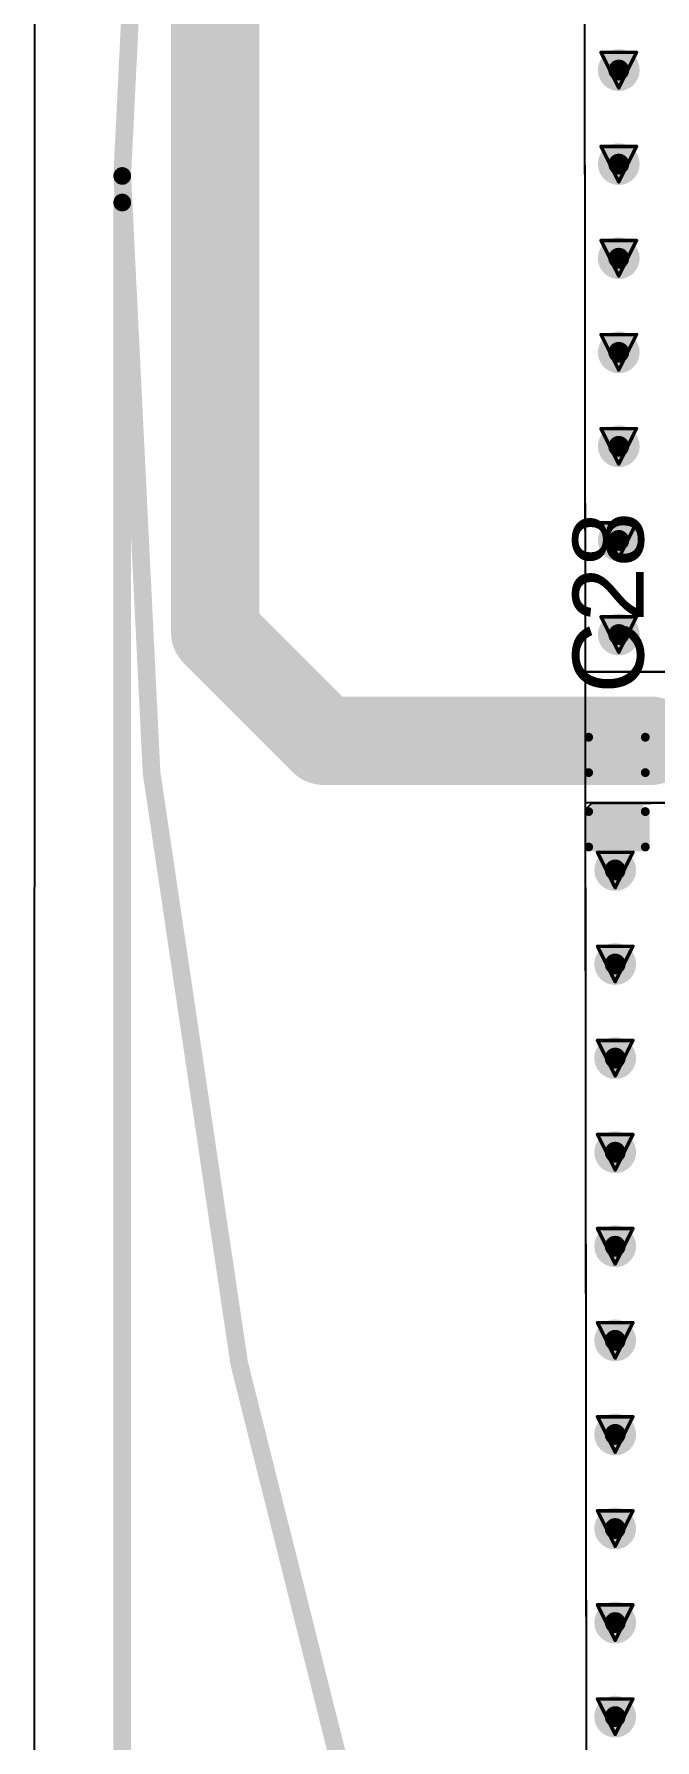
# Model space of a CAD drawing. Header units: inches. Extents: x -89 to 406, y -87 to 102.
# Drawn here: x -88.58 to -79.67, y -22.44 to 2.04 of the extents above; entities that cross this region are included whole.
import ezdxf

# ---------------------------------------------------------------- set-up
doc = ezdxf.new("R2010")
doc.units = ezdxf.units.IN
for name, color, linetype in [('Board_Outline', 56, 'Continuous'), ('Bottom Layer', 5, 'Continuous'), ('Dimension', 6, 'Continuous'), ('Drill Drawing', 1, 'Continuous'), ('Multi-Layer', 9, 'Continuous'), ('Top Layer', 1, 'Continuous'), ('Top Overlay', 2, 'Continuous'), ('Top Paste', 8, 'Continuous'), ('Top Solder', 216, 'Continuous'), ('Via Holes', 16, 'Continuous')]:
    doc.layers.add(name, color=color, linetype=linetype)
doc.styles.add('Arial', font='', dxfattribs={"height": 0.2})
doc.styles.get('Arial').set_extended_font_data('Arial')

msp = doc.modelspace()

# ---------------------------------------------------------------- hatches: boundary and pattern name
at = {"layer": 'Bottom Layer'}
h = msp.add_hatch(color=5, dxfattribs=at)
edge = h.paths.add_edge_path()
edge.add_arc((-80.188, 1.519), 0.3, 0, 360)
h = msp.add_hatch(color=5, dxfattribs=at)
edge = h.paths.add_edge_path()
edge.add_arc((-80.188, 0.17), 0.3, 0, 360)
h = msp.add_hatch(color=5, dxfattribs=at)
edge = h.paths.add_edge_path()
edge.add_arc((-80.188, -1.18), 0.3, 0, 360)
h = msp.add_hatch(color=5, dxfattribs=at)
edge = h.paths.add_edge_path()
edge.add_arc((-80.188, -2.53), 0.3, 0, 360)
h = msp.add_hatch(color=5, dxfattribs=at)
edge = h.paths.add_edge_path()
edge.add_arc((-80.188, -3.879), 0.3, 0, 360)
h = msp.add_hatch(color=5, dxfattribs=at)
edge = h.paths.add_edge_path()
edge.add_arc((-80.188, -5.229), 0.3, 0, 360)
h = msp.add_hatch(color=5, dxfattribs=at)
edge = h.paths.add_edge_path()
edge.add_arc((-80.188, -6.579), 0.3, 0, 360)
h = msp.add_hatch(color=5, dxfattribs=at)
edge = h.paths.add_edge_path()
edge.add_arc((-80.239, -9.957), 0.3, 0, 360)
h = msp.add_hatch(color=5, dxfattribs=at)
edge = h.paths.add_edge_path()
edge.add_arc((-80.239, -11.306), 0.3, 0, 360)
h = msp.add_hatch(color=5, dxfattribs=at)
edge = h.paths.add_edge_path()
edge.add_arc((-80.239, -12.656), 0.3, 0, 360)
h = msp.add_hatch(color=5, dxfattribs=at)
edge = h.paths.add_edge_path()
edge.add_arc((-80.239, -14.006), 0.3, 0, 360)
h = msp.add_hatch(color=5, dxfattribs=at)
edge = h.paths.add_edge_path()
edge.add_arc((-80.239, -15.355), 0.3, 0, 360)
h = msp.add_hatch(color=5, dxfattribs=at)
edge = h.paths.add_edge_path()
edge.add_arc((-80.239, -16.705), 0.3, 0, 360)
h = msp.add_hatch(color=5, dxfattribs=at)
edge = h.paths.add_edge_path()
edge.add_arc((-80.239, -18.055), 0.3, 0, 360)
h = msp.add_hatch(color=5, dxfattribs=at)
edge = h.paths.add_edge_path()
edge.add_arc((-80.239, -19.405), 0.3, 0, 360)
h = msp.add_hatch(color=5, dxfattribs=at)
edge = h.paths.add_edge_path()
edge.add_arc((-80.239, -20.754), 0.3, 0, 360)
h = msp.add_hatch(color=5, dxfattribs=at)
edge = h.paths.add_edge_path()
edge.add_arc((-80.239, -22.104), 0.3, 0, 360)
at = {"layer": 'Top Layer'}
h = msp.add_hatch(color=1, dxfattribs=at)
edge = h.paths.add_edge_path()
edge.add_arc((-80.188, 1.519), 0.3, 0, 360)
h = msp.add_hatch(color=1, dxfattribs=at)
edge = h.paths.add_edge_path()
edge.add_arc((-80.188, 0.17), 0.3, 0, 360)
h = msp.add_hatch(color=1, dxfattribs=at)
edge = h.paths.add_edge_path()
edge.add_arc((-80.188, -1.18), 0.3, 0, 360)
h = msp.add_hatch(color=1, dxfattribs=at)
edge = h.paths.add_edge_path()
edge.add_arc((-80.188, -2.53), 0.3, 0, 360)
h = msp.add_hatch(color=1, dxfattribs=at)
edge = h.paths.add_edge_path()
edge.add_arc((-80.188, -3.879), 0.3, 0, 360)
h = msp.add_hatch(color=1, dxfattribs=at)
edge = h.paths.add_edge_path()
edge.add_arc((-80.188, -5.229), 0.3, 0, 360)
h = msp.add_hatch(color=1, dxfattribs=at)
edge = h.paths.add_edge_path()
edge.add_arc((-80.188, -6.579), 0.3, 0, 360)
for points in [[(-79.896, -8.598), (-80.531, -8.598), (-80.531, -8.141), (-79.896, -8.141)], [(-79.896, -9.538), (-80.531, -9.538), (-80.531, -9.081), (-79.896, -9.081)]]:
    msp.add_hatch(color=1, dxfattribs=at).paths.add_polyline_path(points)
h = msp.add_hatch(color=1, dxfattribs=at)
edge = h.paths.add_edge_path()
edge.add_arc((-80.239, -9.957), 0.3, 0, 360)
h = msp.add_hatch(color=1, dxfattribs=at)
edge = h.paths.add_edge_path()
edge.add_arc((-80.239, -11.306), 0.3, 0, 360)
h = msp.add_hatch(color=1, dxfattribs=at)
edge = h.paths.add_edge_path()
edge.add_arc((-80.239, -12.656), 0.3, 0, 360)
h = msp.add_hatch(color=1, dxfattribs=at)
edge = h.paths.add_edge_path()
edge.add_arc((-80.239, -14.006), 0.3, 0, 360)
h = msp.add_hatch(color=1, dxfattribs=at)
edge = h.paths.add_edge_path()
edge.add_arc((-80.239, -15.355), 0.3, 0, 360)
h = msp.add_hatch(color=1, dxfattribs=at)
edge = h.paths.add_edge_path()
edge.add_arc((-80.239, -16.705), 0.3, 0, 360)
h = msp.add_hatch(color=1, dxfattribs=at)
edge = h.paths.add_edge_path()
edge.add_arc((-80.239, -18.055), 0.3, 0, 360)
h = msp.add_hatch(color=1, dxfattribs=at)
edge = h.paths.add_edge_path()
edge.add_arc((-80.239, -19.405), 0.3, 0, 360)
h = msp.add_hatch(color=1, dxfattribs=at)
edge = h.paths.add_edge_path()
edge.add_arc((-80.239, -20.754), 0.3, 0, 360)
h = msp.add_hatch(color=1, dxfattribs=at)
edge = h.paths.add_edge_path()
edge.add_arc((-80.239, -22.104), 0.3, 0, 360)
at = {"layer": 'Top Paste'}
for points in [[(-79.896, -8.598), (-80.531, -8.598), (-80.531, -8.141), (-79.896, -8.141)], [(-79.896, -9.538), (-80.531, -9.538), (-80.531, -9.081), (-79.896, -9.081)]]:
    msp.add_hatch(color=8, dxfattribs=at).paths.add_polyline_path(points)
at = {"layer": 'Top Solder'}
for points in [[(-79.836, -8.658), (-80.591, -8.658), (-80.591, -8.081), (-79.836, -8.081)], [(-79.836, -9.598), (-80.591, -9.598), (-80.591, -9.021), (-79.836, -9.021)]]:
    msp.add_hatch(color=216, dxfattribs=at).paths.add_polyline_path(points)
at = {"layer": 'Via Holes'}
h = msp.add_hatch(color=7, dxfattribs=at)
edge = h.paths.add_edge_path()
edge.add_arc((-80.188, 1.519), 0.15, 0, 360)
h = msp.add_hatch(color=7, dxfattribs=at)
edge = h.paths.add_edge_path()
edge.add_arc((-80.188, 0.17), 0.15, 0, 360)
h = msp.add_hatch(color=7, dxfattribs=at)
edge = h.paths.add_edge_path()
edge.add_arc((-80.188, -1.18), 0.15, 0, 360)
h = msp.add_hatch(color=7, dxfattribs=at)
edge = h.paths.add_edge_path()
edge.add_arc((-80.188, -2.53), 0.15, 0, 360)
h = msp.add_hatch(color=7, dxfattribs=at)
edge = h.paths.add_edge_path()
edge.add_arc((-80.188, -3.879), 0.15, 0, 360)
h = msp.add_hatch(color=7, dxfattribs=at)
edge = h.paths.add_edge_path()
edge.add_arc((-80.188, -5.229), 0.15, 0, 360)
h = msp.add_hatch(color=7, dxfattribs=at)
edge = h.paths.add_edge_path()
edge.add_arc((-80.188, -6.579), 0.15, 0, 360)
h = msp.add_hatch(color=7, dxfattribs=at)
edge = h.paths.add_edge_path()
edge.add_arc((-80.239, -9.957), 0.15, 0, 360)
h = msp.add_hatch(color=7, dxfattribs=at)
edge = h.paths.add_edge_path()
edge.add_arc((-80.239, -11.306), 0.15, 0, 360)
h = msp.add_hatch(color=7, dxfattribs=at)
edge = h.paths.add_edge_path()
edge.add_arc((-80.239, -12.656), 0.15, 0, 360)
h = msp.add_hatch(color=7, dxfattribs=at)
edge = h.paths.add_edge_path()
edge.add_arc((-80.239, -14.006), 0.15, 0, 360)
h = msp.add_hatch(color=7, dxfattribs=at)
edge = h.paths.add_edge_path()
edge.add_arc((-80.239, -15.355), 0.15, 0, 360)
h = msp.add_hatch(color=7, dxfattribs=at)
edge = h.paths.add_edge_path()
edge.add_arc((-80.239, -16.705), 0.15, 0, 360)
h = msp.add_hatch(color=7, dxfattribs=at)
edge = h.paths.add_edge_path()
edge.add_arc((-80.239, -18.055), 0.15, 0, 360)
h = msp.add_hatch(color=7, dxfattribs=at)
edge = h.paths.add_edge_path()
edge.add_arc((-80.239, -19.405), 0.15, 0, 360)
h = msp.add_hatch(color=7, dxfattribs=at)
edge = h.paths.add_edge_path()
edge.add_arc((-80.239, -20.754), 0.15, 0, 360)
h = msp.add_hatch(color=7, dxfattribs=at)
edge = h.paths.add_edge_path()
edge.add_arc((-80.239, -22.104), 0.15, 0, 360)

# ---------------------------------------------------------------- linework, layer by layer
at = {"layer": 'Board_Outline'}
for points in [[(87.312, 0, 0.254, 0.254, 1), (-87.312, 0, 0.254, 0.254, 1)], [(-87.376, 0, 0.127, 0.127, 1), (-87.249, 0, 0.127, 0.127, 1)]]:
    msp.add_lwpolyline(points, format="xyseb", close=True, dxfattribs=at)
at = {"layer": 'Bottom Layer'}
msp.add_line((-80.644, -32.791), (-80.698, 32.66), dxfattribs=at)
at = {"layer": 'Dimension'}
msp.add_lwpolyline([(-87.312, -64.033, 0.254, 0.254, 0), (-87.312, -0.381, 0.254, 0.254, 0)], format="xyseb", dxfattribs=at)
msp.add_lwpolyline([(-87.376, -0.381, 0.127, 0.127, 1), (-87.249, -0.381, 0.127, 0.127, 1)], format="xyseb", close=True, dxfattribs=at)
at = {"layer": 'Drill Drawing'}
for points in [[(-80.442, 1.773, 0.0508, 0.0508, 0), (-79.934, 1.773, 0.0508, 0.0508, 0)], [(-80.442, 1.773, 0.0508, 0.0508, 0), (-80.188, 1.265, 0.0508, 0.0508, 0)], [(-80.188, 1.265, 0.0508, 0.0508, 0), (-79.934, 1.773, 0.0508, 0.0508, 0)], [(-80.442, 0.424, 0.0508, 0.0508, 0), (-79.934, 0.424, 0.0508, 0.0508, 0)], [(-80.442, 0.424, 0.0508, 0.0508, 0), (-80.188, -0.084, 0.0508, 0.0508, 0)], [(-80.188, -0.084, 0.0508, 0.0508, 0), (-79.934, 0.424, 0.0508, 0.0508, 0)], [(-80.442, -0.926, 0.0508, 0.0508, 0), (-79.934, -0.926, 0.0508, 0.0508, 0)], [(-80.442, -0.926, 0.0508, 0.0508, 0), (-80.188, -1.434, 0.0508, 0.0508, 0)], [(-80.188, -1.434, 0.0508, 0.0508, 0), (-79.934, -0.926, 0.0508, 0.0508, 0)], [(-80.442, -2.276, 0.0508, 0.0508, 0), (-79.934, -2.276, 0.0508, 0.0508, 0)], [(-80.442, -2.276, 0.0508, 0.0508, 0), (-80.188, -2.784, 0.0508, 0.0508, 0)], [(-80.188, -2.784, 0.0508, 0.0508, 0), (-79.934, -2.276, 0.0508, 0.0508, 0)], [(-80.442, -3.625, 0.0508, 0.0508, 0), (-79.934, -3.625, 0.0508, 0.0508, 0)], [(-80.442, -3.625, 0.0508, 0.0508, 0), (-80.188, -4.133, 0.0508, 0.0508, 0)], [(-80.188, -4.133, 0.0508, 0.0508, 0), (-79.934, -3.625, 0.0508, 0.0508, 0)], [(-80.442, -4.975, 0.0508, 0.0508, 0), (-79.934, -4.975, 0.0508, 0.0508, 0)], [(-80.442, -4.975, 0.0508, 0.0508, 0), (-80.188, -5.483, 0.0508, 0.0508, 0)], [(-80.188, -5.483, 0.0508, 0.0508, 0), (-79.934, -4.975, 0.0508, 0.0508, 0)], [(-80.442, -6.325, 0.0508, 0.0508, 0), (-79.934, -6.325, 0.0508, 0.0508, 0)], [(-80.442, -6.325, 0.0508, 0.0508, 0), (-80.188, -6.833, 0.0508, 0.0508, 0)], [(-80.188, -6.833, 0.0508, 0.0508, 0), (-79.934, -6.325, 0.0508, 0.0508, 0)], [(-80.493, -9.703, 0.0508, 0.0508, 0), (-79.985, -9.703, 0.0508, 0.0508, 0)], [(-80.493, -9.703, 0.0508, 0.0508, 0), (-80.239, -10.211, 0.0508, 0.0508, 0)], [(-80.239, -10.211, 0.0508, 0.0508, 0), (-79.985, -9.703, 0.0508, 0.0508, 0)], [(-80.493, -11.052, 0.0508, 0.0508, 0), (-79.985, -11.052, 0.0508, 0.0508, 0)], [(-80.493, -11.052, 0.0508, 0.0508, 0), (-80.239, -11.56, 0.0508, 0.0508, 0)], [(-80.239, -11.56, 0.0508, 0.0508, 0), (-79.985, -11.052, 0.0508, 0.0508, 0)], [(-80.493, -12.402, 0.0508, 0.0508, 0), (-79.985, -12.402, 0.0508, 0.0508, 0)], [(-80.493, -12.402, 0.0508, 0.0508, 0), (-80.239, -12.91, 0.0508, 0.0508, 0)], [(-80.239, -12.91, 0.0508, 0.0508, 0), (-79.985, -12.402, 0.0508, 0.0508, 0)], [(-80.493, -13.752, 0.0508, 0.0508, 0), (-79.985, -13.752, 0.0508, 0.0508, 0)], [(-80.493, -13.752, 0.0508, 0.0508, 0), (-80.239, -14.26, 0.0508, 0.0508, 0)], [(-80.239, -14.26, 0.0508, 0.0508, 0), (-79.985, -13.752, 0.0508, 0.0508, 0)], [(-80.493, -15.101, 0.0508, 0.0508, 0), (-79.985, -15.101, 0.0508, 0.0508, 0)], [(-80.493, -15.101, 0.0508, 0.0508, 0), (-80.239, -15.609, 0.0508, 0.0508, 0)], [(-80.239, -15.609, 0.0508, 0.0508, 0), (-79.985, -15.101, 0.0508, 0.0508, 0)], [(-80.493, -16.451, 0.0508, 0.0508, 0), (-79.985, -16.451, 0.0508, 0.0508, 0)], [(-80.493, -16.451, 0.0508, 0.0508, 0), (-80.239, -16.959, 0.0508, 0.0508, 0)], [(-80.239, -16.959, 0.0508, 0.0508, 0), (-79.985, -16.451, 0.0508, 0.0508, 0)], [(-80.493, -17.801, 0.0508, 0.0508, 0), (-79.985, -17.801, 0.0508, 0.0508, 0)], [(-80.493, -17.801, 0.0508, 0.0508, 0), (-80.239, -18.309, 0.0508, 0.0508, 0)], [(-80.239, -18.309, 0.0508, 0.0508, 0), (-79.985, -17.801, 0.0508, 0.0508, 0)], [(-80.493, -19.151, 0.0508, 0.0508, 0), (-79.985, -19.151, 0.0508, 0.0508, 0)], [(-80.493, -19.151, 0.0508, 0.0508, 0), (-80.239, -19.659, 0.0508, 0.0508, 0)], [(-80.239, -19.659, 0.0508, 0.0508, 0), (-79.985, -19.151, 0.0508, 0.0508, 0)], [(-80.493, -20.5, 0.0508, 0.0508, 0), (-79.985, -20.5, 0.0508, 0.0508, 0)], [(-80.493, -20.5, 0.0508, 0.0508, 0), (-80.239, -21.008, 0.0508, 0.0508, 0)], [(-80.239, -21.008, 0.0508, 0.0508, 0), (-79.985, -20.5, 0.0508, 0.0508, 0)], [(-80.493, -21.85, 0.0508, 0.0508, 0), (-79.985, -21.85, 0.0508, 0.0508, 0)], [(-80.493, -21.85, 0.0508, 0.0508, 0), (-80.239, -22.358, 0.0508, 0.0508, 0)], [(-80.239, -22.358, 0.0508, 0.0508, 0), (-79.985, -21.85, 0.0508, 0.0508, 0)]]:
    msp.add_lwpolyline(points, format="xyseb", dxfattribs=at)
for points in [[(-80.454, 1.773, 0.0254, 0.0254, 1), (-80.429, 1.773, 0.0254, 0.0254, 1)], [(-80.454, 1.773, 0.0254, 0.0254, 1), (-80.429, 1.773, 0.0254, 0.0254, 1)], [(-79.947, 1.773, 0.0254, 0.0254, 1), (-79.921, 1.773, 0.0254, 0.0254, 1)], [(-79.947, 1.773, 0.0254, 0.0254, 1), (-79.921, 1.773, 0.0254, 0.0254, 1)], [(-80.201, 1.265, 0.0254, 0.0254, 1), (-80.175, 1.265, 0.0254, 0.0254, 1)], [(-80.201, 1.265, 0.0254, 0.0254, 1), (-80.175, 1.265, 0.0254, 0.0254, 1)], [(-80.454, 0.424, 0.0254, 0.0254, 1), (-80.429, 0.424, 0.0254, 0.0254, 1)], [(-80.454, 0.424, 0.0254, 0.0254, 1), (-80.429, 0.424, 0.0254, 0.0254, 1)], [(-79.947, 0.424, 0.0254, 0.0254, 1), (-79.921, 0.424, 0.0254, 0.0254, 1)], [(-79.947, 0.424, 0.0254, 0.0254, 1), (-79.921, 0.424, 0.0254, 0.0254, 1)], [(-80.201, -0.084, 0.0254, 0.0254, 1), (-80.175, -0.084, 0.0254, 0.0254, 1)], [(-80.201, -0.084, 0.0254, 0.0254, 1), (-80.175, -0.084, 0.0254, 0.0254, 1)], [(-80.454, -0.926, 0.0254, 0.0254, 1), (-80.429, -0.926, 0.0254, 0.0254, 1)], [(-80.454, -0.926, 0.0254, 0.0254, 1), (-80.429, -0.926, 0.0254, 0.0254, 1)], [(-79.947, -0.926, 0.0254, 0.0254, 1), (-79.921, -0.926, 0.0254, 0.0254, 1)], [(-79.947, -0.926, 0.0254, 0.0254, 1), (-79.921, -0.926, 0.0254, 0.0254, 1)], [(-80.201, -1.434, 0.0254, 0.0254, 1), (-80.175, -1.434, 0.0254, 0.0254, 1)], [(-80.201, -1.434, 0.0254, 0.0254, 1), (-80.175, -1.434, 0.0254, 0.0254, 1)], [(-80.454, -2.276, 0.0254, 0.0254, 1), (-80.429, -2.276, 0.0254, 0.0254, 1)], [(-80.454, -2.276, 0.0254, 0.0254, 1), (-80.429, -2.276, 0.0254, 0.0254, 1)], [(-79.947, -2.276, 0.0254, 0.0254, 1), (-79.921, -2.276, 0.0254, 0.0254, 1)], [(-79.947, -2.276, 0.0254, 0.0254, 1), (-79.921, -2.276, 0.0254, 0.0254, 1)], [(-80.201, -2.784, 0.0254, 0.0254, 1), (-80.175, -2.784, 0.0254, 0.0254, 1)], [(-80.201, -2.784, 0.0254, 0.0254, 1), (-80.175, -2.784, 0.0254, 0.0254, 1)], [(-80.454, -3.625, 0.0254, 0.0254, 1), (-80.429, -3.625, 0.0254, 0.0254, 1)], [(-80.454, -3.625, 0.0254, 0.0254, 1), (-80.429, -3.625, 0.0254, 0.0254, 1)], [(-79.947, -3.625, 0.0254, 0.0254, 1), (-79.921, -3.625, 0.0254, 0.0254, 1)], [(-79.947, -3.625, 0.0254, 0.0254, 1), (-79.921, -3.625, 0.0254, 0.0254, 1)], [(-80.201, -4.133, 0.0254, 0.0254, 1), (-80.175, -4.133, 0.0254, 0.0254, 1)], [(-80.201, -4.133, 0.0254, 0.0254, 1), (-80.175, -4.133, 0.0254, 0.0254, 1)], [(-80.454, -4.975, 0.0254, 0.0254, 1), (-80.429, -4.975, 0.0254, 0.0254, 1)], [(-80.454, -4.975, 0.0254, 0.0254, 1), (-80.429, -4.975, 0.0254, 0.0254, 1)], [(-79.947, -4.975, 0.0254, 0.0254, 1), (-79.921, -4.975, 0.0254, 0.0254, 1)], [(-79.947, -4.975, 0.0254, 0.0254, 1), (-79.921, -4.975, 0.0254, 0.0254, 1)], [(-80.201, -5.483, 0.0254, 0.0254, 1), (-80.175, -5.483, 0.0254, 0.0254, 1)], [(-80.201, -5.483, 0.0254, 0.0254, 1), (-80.175, -5.483, 0.0254, 0.0254, 1)], [(-80.454, -6.325, 0.0254, 0.0254, 1), (-80.429, -6.325, 0.0254, 0.0254, 1)], [(-80.454, -6.325, 0.0254, 0.0254, 1), (-80.429, -6.325, 0.0254, 0.0254, 1)], [(-79.947, -6.325, 0.0254, 0.0254, 1), (-79.921, -6.325, 0.0254, 0.0254, 1)], [(-79.947, -6.325, 0.0254, 0.0254, 1), (-79.921, -6.325, 0.0254, 0.0254, 1)], [(-80.201, -6.833, 0.0254, 0.0254, 1), (-80.175, -6.833, 0.0254, 0.0254, 1)], [(-80.201, -6.833, 0.0254, 0.0254, 1), (-80.175, -6.833, 0.0254, 0.0254, 1)], [(-80.505, -9.703, 0.0254, 0.0254, 1), (-80.48, -9.703, 0.0254, 0.0254, 1)], [(-80.505, -9.703, 0.0254, 0.0254, 1), (-80.48, -9.703, 0.0254, 0.0254, 1)], [(-79.997, -9.703, 0.0254, 0.0254, 1), (-79.972, -9.703, 0.0254, 0.0254, 1)], [(-79.997, -9.703, 0.0254, 0.0254, 1), (-79.972, -9.703, 0.0254, 0.0254, 1)], [(-80.251, -10.211, 0.0254, 0.0254, 1), (-80.226, -10.211, 0.0254, 0.0254, 1)], [(-80.251, -10.211, 0.0254, 0.0254, 1), (-80.226, -10.211, 0.0254, 0.0254, 1)], [(-80.505, -11.052, 0.0254, 0.0254, 1), (-80.48, -11.052, 0.0254, 0.0254, 1)], [(-80.505, -11.052, 0.0254, 0.0254, 1), (-80.48, -11.052, 0.0254, 0.0254, 1)], [(-79.997, -11.052, 0.0254, 0.0254, 1), (-79.972, -11.052, 0.0254, 0.0254, 1)], [(-79.997, -11.052, 0.0254, 0.0254, 1), (-79.972, -11.052, 0.0254, 0.0254, 1)], [(-80.251, -11.56, 0.0254, 0.0254, 1), (-80.226, -11.56, 0.0254, 0.0254, 1)], [(-80.251, -11.56, 0.0254, 0.0254, 1), (-80.226, -11.56, 0.0254, 0.0254, 1)], [(-80.505, -12.402, 0.0254, 0.0254, 1), (-80.48, -12.402, 0.0254, 0.0254, 1)], [(-80.505, -12.402, 0.0254, 0.0254, 1), (-80.48, -12.402, 0.0254, 0.0254, 1)], [(-79.997, -12.402, 0.0254, 0.0254, 1), (-79.972, -12.402, 0.0254, 0.0254, 1)], [(-79.997, -12.402, 0.0254, 0.0254, 1), (-79.972, -12.402, 0.0254, 0.0254, 1)], [(-80.251, -12.91, 0.0254, 0.0254, 1), (-80.226, -12.91, 0.0254, 0.0254, 1)], [(-80.251, -12.91, 0.0254, 0.0254, 1), (-80.226, -12.91, 0.0254, 0.0254, 1)], [(-80.505, -13.752, 0.0254, 0.0254, 1), (-80.48, -13.752, 0.0254, 0.0254, 1)], [(-80.505, -13.752, 0.0254, 0.0254, 1), (-80.48, -13.752, 0.0254, 0.0254, 1)], [(-79.997, -13.752, 0.0254, 0.0254, 1), (-79.972, -13.752, 0.0254, 0.0254, 1)], [(-79.997, -13.752, 0.0254, 0.0254, 1), (-79.972, -13.752, 0.0254, 0.0254, 1)], [(-80.251, -14.26, 0.0254, 0.0254, 1), (-80.226, -14.26, 0.0254, 0.0254, 1)], [(-80.251, -14.26, 0.0254, 0.0254, 1), (-80.226, -14.26, 0.0254, 0.0254, 1)], [(-80.505, -15.101, 0.0254, 0.0254, 1), (-80.48, -15.101, 0.0254, 0.0254, 1)], [(-80.505, -15.101, 0.0254, 0.0254, 1), (-80.48, -15.101, 0.0254, 0.0254, 1)], [(-79.997, -15.101, 0.0254, 0.0254, 1), (-79.972, -15.101, 0.0254, 0.0254, 1)], [(-79.997, -15.101, 0.0254, 0.0254, 1), (-79.972, -15.101, 0.0254, 0.0254, 1)], [(-80.251, -15.609, 0.0254, 0.0254, 1), (-80.226, -15.609, 0.0254, 0.0254, 1)], [(-80.251, -15.609, 0.0254, 0.0254, 1), (-80.226, -15.609, 0.0254, 0.0254, 1)], [(-80.505, -16.451, 0.0254, 0.0254, 1), (-80.48, -16.451, 0.0254, 0.0254, 1)], [(-80.505, -16.451, 0.0254, 0.0254, 1), (-80.48, -16.451, 0.0254, 0.0254, 1)], [(-79.997, -16.451, 0.0254, 0.0254, 1), (-79.972, -16.451, 0.0254, 0.0254, 1)], [(-79.997, -16.451, 0.0254, 0.0254, 1), (-79.972, -16.451, 0.0254, 0.0254, 1)], [(-80.251, -16.959, 0.0254, 0.0254, 1), (-80.226, -16.959, 0.0254, 0.0254, 1)], [(-80.251, -16.959, 0.0254, 0.0254, 1), (-80.226, -16.959, 0.0254, 0.0254, 1)], [(-80.505, -17.801, 0.0254, 0.0254, 1), (-80.48, -17.801, 0.0254, 0.0254, 1)], [(-80.505, -17.801, 0.0254, 0.0254, 1), (-80.48, -17.801, 0.0254, 0.0254, 1)], [(-79.997, -17.801, 0.0254, 0.0254, 1), (-79.972, -17.801, 0.0254, 0.0254, 1)], [(-79.997, -17.801, 0.0254, 0.0254, 1), (-79.972, -17.801, 0.0254, 0.0254, 1)], [(-80.251, -18.309, 0.0254, 0.0254, 1), (-80.226, -18.309, 0.0254, 0.0254, 1)], [(-80.251, -18.309, 0.0254, 0.0254, 1), (-80.226, -18.309, 0.0254, 0.0254, 1)], [(-80.505, -19.151, 0.0254, 0.0254, 1), (-80.48, -19.151, 0.0254, 0.0254, 1)], [(-80.505, -19.151, 0.0254, 0.0254, 1), (-80.48, -19.151, 0.0254, 0.0254, 1)], [(-79.997, -19.151, 0.0254, 0.0254, 1), (-79.972, -19.151, 0.0254, 0.0254, 1)], [(-79.997, -19.151, 0.0254, 0.0254, 1), (-79.972, -19.151, 0.0254, 0.0254, 1)], [(-80.251, -19.659, 0.0254, 0.0254, 1), (-80.226, -19.659, 0.0254, 0.0254, 1)], [(-80.251, -19.659, 0.0254, 0.0254, 1), (-80.226, -19.659, 0.0254, 0.0254, 1)], [(-80.505, -20.5, 0.0254, 0.0254, 1), (-80.48, -20.5, 0.0254, 0.0254, 1)], [(-80.505, -20.5, 0.0254, 0.0254, 1), (-80.48, -20.5, 0.0254, 0.0254, 1)], [(-79.997, -20.5, 0.0254, 0.0254, 1), (-79.972, -20.5, 0.0254, 0.0254, 1)], [(-79.997, -20.5, 0.0254, 0.0254, 1), (-79.972, -20.5, 0.0254, 0.0254, 1)], [(-80.251, -21.008, 0.0254, 0.0254, 1), (-80.226, -21.008, 0.0254, 0.0254, 1)], [(-80.251, -21.008, 0.0254, 0.0254, 1), (-80.226, -21.008, 0.0254, 0.0254, 1)], [(-80.505, -21.85, 0.0254, 0.0254, 1), (-80.48, -21.85, 0.0254, 0.0254, 1)], [(-80.505, -21.85, 0.0254, 0.0254, 1), (-80.48, -21.85, 0.0254, 0.0254, 1)], [(-79.997, -21.85, 0.0254, 0.0254, 1), (-79.972, -21.85, 0.0254, 0.0254, 1)], [(-79.997, -21.85, 0.0254, 0.0254, 1), (-79.972, -21.85, 0.0254, 0.0254, 1)], [(-80.251, -22.358, 0.0254, 0.0254, 1), (-80.226, -22.358, 0.0254, 0.0254, 1)], [(-80.251, -22.358, 0.0254, 0.0254, 1), (-80.226, -22.358, 0.0254, 0.0254, 1)]]:
    msp.add_lwpolyline(points, format="xyseb", close=True, dxfattribs=at)
at = {"layer": 'Multi-Layer'}
for p, q in [((-88.57, 33.401), (-88.576, -33.63)), ((-80.643, -33.63), (-80.698, 33.401))]:
    msp.add_line(p, q, dxfattribs=at)
at = {"layer": 'Top Layer'}
for p, q in [((-80.665, -7.112), (-80.698, 32.66)), ((-80.666, -8.992), (-80.666, -7.112)), ((-80.666, -7.112), (-78.643, -7.112)), ((-78.643, -7.112), (-80.665, -7.112)), ((-78.643, -8.992), (-80.666, -8.992)), ((-80.663, -9.089), (-80.574, -8.999)), ((-80.574, -8.999), (-79.73, -8.999)), ((-79.73, -8.999), (-79.672, -8.992)), ((-79.672, -8.992), (-78.643, -8.992)), ((-80.644, -32.791), (-80.663, -9.089))]:
    msp.add_line(p, q, dxfattribs=at)
for points in [[(-85.978, -6.543, 1.27, 1.27, 0), (-85.978, 9.298, 1.27, 1.27, 0)], [(-85.978, -6.543, 1.27, 1.27, 0), (-84.419, -8.103, 1.27, 1.27, 0)], [(-84.419, -8.103, 1.27, 1.27, 0), (-79.73, -8.103, 1.27, 1.27, 0)]]:
    msp.add_lwpolyline(points, format="xyseb", dxfattribs=at)
for points in [[(-86.296, -6.543, 0.635, 0.635, 1), (-85.661, -6.543, 0.635, 0.635, 1)], [(-86.296, -6.543, 0.635, 0.635, 1), (-85.661, -6.543, 0.635, 0.635, 1)], [(-84.737, -8.103, 0.635, 0.635, 1), (-84.102, -8.103, 0.635, 0.635, 1)], [(-84.737, -8.103, 0.635, 0.635, 1), (-84.102, -8.103, 0.635, 0.635, 1)], [(-80.048, -8.103, 0.635, 0.635, 1), (-79.413, -8.103, 0.635, 0.635, 1)]]:
    msp.add_lwpolyline(points, format="xyseb", close=True, dxfattribs=at)
at = {"layer": 'Top Overlay'}
for points in [[(-80.62, -8.052, 0.127, 0.127, 0), (-79.807, -8.052, 0.127, 0.127, 0)], [(-80.62, -8.56, 0.127, 0.127, 0), (-80.62, -8.052, 0.127, 0.127, 0)], [(-79.807, -8.56, 0.127, 0.127, 0), (-79.807, -8.052, 0.127, 0.127, 0)], [(-80.62, -9.627, 0.127, 0.127, 0), (-80.62, -9.119, 0.127, 0.127, 0)], [(-79.807, -9.627, 0.127, 0.127, 0), (-79.807, -9.119, 0.127, 0.127, 0)], [(-80.62, -9.627, 0.127, 0.127, 0), (-79.807, -9.627, 0.127, 0.127, 0)]]:
    msp.add_lwpolyline(points, format="xyseb", dxfattribs=at)
for points in [[(-80.651, -8.052, 0.0635, 0.0635, 1), (-80.588, -8.052, 0.0635, 0.0635, 1)], [(-80.651, -8.052, 0.0635, 0.0635, 1), (-80.588, -8.052, 0.0635, 0.0635, 1)], [(-79.839, -8.052, 0.0635, 0.0635, 1), (-79.775, -8.052, 0.0635, 0.0635, 1)], [(-79.839, -8.052, 0.0635, 0.0635, 1), (-79.775, -8.052, 0.0635, 0.0635, 1)], [(-80.651, -8.56, 0.0635, 0.0635, 1), (-80.588, -8.56, 0.0635, 0.0635, 1)], [(-79.839, -8.56, 0.0635, 0.0635, 1), (-79.775, -8.56, 0.0635, 0.0635, 1)], [(-80.651, -9.119, 0.0635, 0.0635, 1), (-80.588, -9.119, 0.0635, 0.0635, 1)], [(-79.839, -9.119, 0.0635, 0.0635, 1), (-79.775, -9.119, 0.0635, 0.0635, 1)], [(-80.651, -9.627, 0.0635, 0.0635, 1), (-80.588, -9.627, 0.0635, 0.0635, 1)], [(-80.651, -9.627, 0.0635, 0.0635, 1), (-80.588, -9.627, 0.0635, 0.0635, 1)], [(-79.839, -9.627, 0.0635, 0.0635, 1), (-79.775, -9.627, 0.0635, 0.0635, 1)], [(-79.839, -9.627, 0.0635, 0.0635, 1), (-79.775, -9.627, 0.0635, 0.0635, 1)]]:
    msp.add_lwpolyline(points, format="xyseb", close=True, dxfattribs=at)

# ---------------------------------------------------------------- texts
at = {"layer": 'Top Overlay', "style": 'Arial'}
msp.add_text('C28', height=1.016, rotation=90, dxfattribs=at).set_placement((-79.832, -7.425))

doc.saveas('drawing.dxf')
